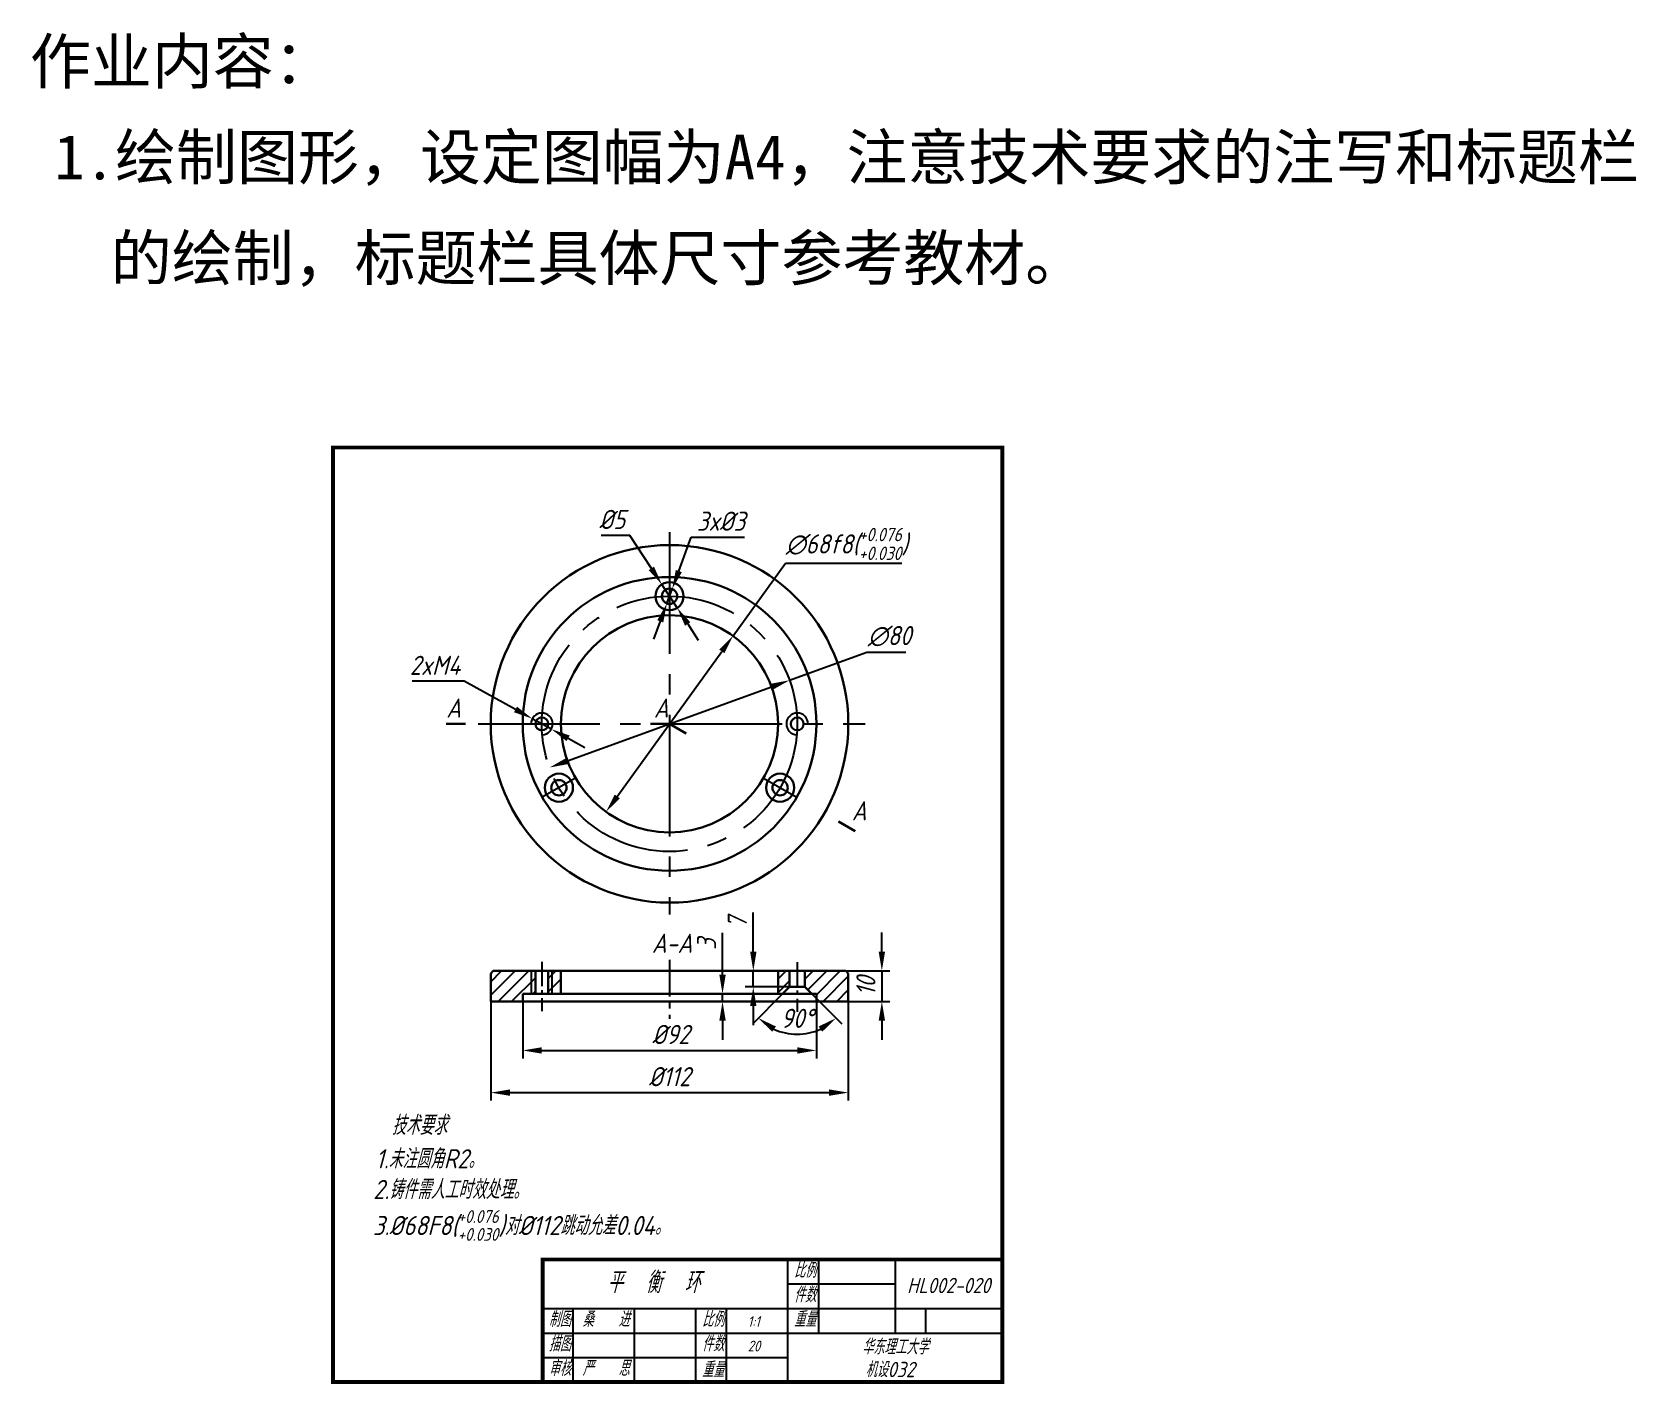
# Model space of a CAD drawing. Header units: millimetres. Extents: x 210 to 461, y 54 to 266.
import ezdxf

# ---------------------------------------------------------------- set-up
doc = ezdxf.new("R2010")
doc.units = ezdxf.units.MM
doc.linetypes.add('CENTER2', pattern=[28.575, 19.05, -3.175, 3.175, -3.175])
for name, color, linetype in [('中心线', 1, 'CENTER2'), ('剖面线', 5, 'Continuous'), ('尺寸', 5, 'Continuous'), ('文字', 5, 'Continuous'), ('细实线', 5, 'Continuous')]:
    doc.layers.add(name, color=color, linetype=linetype)
doc.layers.add('粗实线', color=7, linetype='Continuous', lineweight=30)
doc.styles.add('gb', font='gbeitc.shx', dxfattribs={"bigfont": 'gbcbig.shx'})
doc.styles.add('宋体', font='SimSun.ttf')
doc.dimstyles.new('习题', dxfattribs={"dimtxt": 3, "dimasz": 3, "dimexe": 1.25, "dimexo": 0, "dimgap": 1, "dimtad": 1, "dimdec": 0, "dimlfac": 2, "dimdsep": 46, "dimtxsty": 'gb', "dimcen": 2.5, "dimadec": 0, "dimazin": 0, "dimtfac": 1, "dimtdec": 0, "dimtmove": 0, "dimatfit": 3, "dimfxl": 0, "dimarcsym": 0})
doc.dimstyles.new('习题$2', dxfattribs={"dimtxt": 3, "dimasz": 3, "dimexe": 1.25, "dimexo": 0, "dimgap": 1, "dimtad": 1, "dimtih": 1, "dimtoh": 1, "dimdec": 0, "dimlfac": 2, "dimdsep": 46, "dimtxsty": 'gb', "dimcen": 2.5, "dimadec": 0, "dimazin": 0, "dimtfac": 1, "dimtdec": 0, "dimtmove": 0, "dimatfit": 3, "dimfxl": 0, "dimarcsym": 0})
doc.dimstyles.new('习题$3', dxfattribs={"dimtxt": 3, "dimasz": 3, "dimexe": 1.25, "dimexo": 0, "dimgap": 1, "dimtad": 1, "dimtih": 1, "dimtoh": 1, "dimdec": 0, "dimlfac": 2, "dimdsep": 46, "dimtxsty": 'gb', "dimcen": 2.5, "dimadec": 0, "dimazin": 0, "dimtfac": 1, "dimtdec": 0, "dimtmove": 0, "dimatfit": 2, "dimfxl": 0, "dimarcsym": 0})

# ---------------------------------------------------------------- blocks, each defined once
blk = doc.blocks.new('*D1')
at = {"layer": 'Defpoints', "color": 0}
for p in [(308.62, 179.71), (311.03, 176.03)]:
    blk.add_point(p, dxfattribs=at)
at = {"layer": '尺寸', "color": 0, "lineweight": -2}
for p, q in [((303.59, 187.39), (299.09, 187.39)), ((306.98, 182.22), (303.59, 187.39)), ((311.03, 176.03), (308.62, 179.71)), ((312.67, 173.52), (314.31, 171))]:
    blk.add_line(p, q, dxfattribs=at)
at = {"layer": '尺寸', "color": 0}
for points in [[(307.39, 182.49), (306.56, 181.94), (308.62, 179.71)], [(313.09, 173.79), (312.25, 173.24), (311.03, 176.03)]]:
    blk.add_solid(points, dxfattribs=at)
at = {"layer": '尺寸', "color": 0, "insert": (300.84, 189.89), "char_height": 3, "attachment_point": 5, "style": 'gb'}
blk.add_mtext('%%C5', dxfattribs=at)
blk = doc.blocks.new('*D2')
at = {"layer": 'Defpoints', "color": 0}
for p in [(310.24, 178.99), (309.41, 176.74)]:
    blk.add_point(p, dxfattribs=at)
at = {"layer": '尺寸', "color": 0, "lineweight": -2}
for p, q in [((311.28, 181.81), (313.23, 187.11)), ((313.23, 187.11), (321.55, 187.11)), ((309.41, 176.74), (310.24, 178.99)), ((308.37, 173.93), (307.33, 171.11))]:
    blk.add_line(p, q, dxfattribs=at)
at = {"layer": '尺寸', "color": 0}
for points in [[(310.81, 181.98), (311.75, 181.63), (310.24, 178.99)], [(307.9, 174.1), (308.84, 173.75), (309.41, 176.74)]]:
    blk.add_solid(points, dxfattribs=at)
at = {"layer": '尺寸', "color": 0, "insert": (317.89, 189.61), "char_height": 3, "attachment_point": 5, "style": 'gb'}
blk.add_mtext('3x%%C3', dxfattribs=at)
blk = doc.blocks.new('*D3')
at = {"layer": 'Defpoints', "color": 0}
for p in [(319.47, 115.59), (318.12, 114.39), (319.47, 114.39)]:
    blk.add_point(p, dxfattribs=at)
at = {"layer": '尺寸', "color": 0, "lineweight": -2}
for p, q in [((318.12, 118.59), (318.12, 125.15)), ((319.47, 115.59), (316.87, 115.59)), ((318.12, 114.39), (318.12, 115.59)), ((319.47, 114.39), (316.87, 114.39)), ((318.12, 111.39), (318.12, 108.39))]:
    blk.add_line(p, q, dxfattribs=at)
at = {"layer": '尺寸', "color": 0}
for points in [[(317.62, 118.59), (318.62, 118.59), (318.12, 115.59)], [(317.62, 111.39), (318.62, 111.39), (318.12, 114.39)]]:
    blk.add_solid(points, dxfattribs=at)
at = {"layer": '尺寸', "color": 0, "insert": (315.62, 123.37), "char_height": 3, "attachment_point": 5, "rotation": 90, "style": 'gb'}
blk.add_mtext('3', dxfattribs=at)
blk = doc.blocks.new('*D4')
at = {"layer": 'Defpoints', "color": 0}
for p in [(327.54, 115.59), (328.62, 116.67), (331.02, 116.67), (332.1, 115.59), (327.59, 109.55)]:
    blk.add_point(p, dxfattribs=at)
at = {"layer": '尺寸', "color": 0, "lineweight": -2}
for p, q in [((327.54, 115.59), (322.85, 110.89)), ((332.1, 115.59), (336.8, 110.89))]:
    blk.add_line(p, q, dxfattribs=at)
blk.add_arc((329.82, 117.87), 8.62, 245.0511, 294.9489, dxfattribs=at)
at = {"layer": '尺寸', "color": 0}
for points in [[(325.9, 109.65), (326.48, 110.47), (323.73, 111.78)], [(333.17, 110.47), (333.74, 109.65), (335.92, 111.78)]]:
    blk.add_solid(points, dxfattribs=at)
at = {"layer": '尺寸', "color": 0, "insert": (329.82, 111.75), "char_height": 3, "attachment_point": 5, "style": 'gb'}
blk.add_mtext('90%%d', dxfattribs=at)
blk = doc.blocks.new('*D5')
at = {"layer": 'Defpoints', "color": 0}
for p in [(337.42, 119.19), (337.82, 114.39), (343.08, 114.39)]:
    blk.add_point(p, dxfattribs=at)
at = {"layer": '尺寸', "color": 0, "lineweight": -2}
for p, q in [((343.08, 122.19), (343.08, 125.19)), ((337.42, 119.19), (344.33, 119.19)), ((343.08, 119.19), (343.08, 114.39)), ((337.82, 114.39), (344.33, 114.39)), ((343.08, 111.39), (343.08, 108.39))]:
    blk.add_line(p, q, dxfattribs=at)
at = {"layer": '尺寸', "color": 0}
for points in [[(342.58, 122.19), (343.58, 122.19), (343.08, 119.19)], [(342.58, 111.39), (343.58, 111.39), (343.08, 114.39)]]:
    blk.add_solid(points, dxfattribs=at)
at = {"layer": '尺寸', "color": 0, "insert": (340.58, 116.79), "char_height": 3, "attachment_point": 5, "rotation": 90, "style": 'gb'}
blk.add_mtext('10', dxfattribs=at)
blk = doc.blocks.new('*D6')
at = {"layer": 'Defpoints', "color": 0}
for p in [(328.62, 164.7), (291.03, 151.03)]:
    blk.add_point(p, dxfattribs=at)
at = {"layer": '尺寸', "color": 0, "lineweight": -2}
for p, q in [((328.62, 164.7), (340.72, 169.1)), ((340.72, 169.1), (346.85, 169.1)), ((293.85, 152.06), (325.8, 163.67))]:
    blk.add_line(p, q, dxfattribs=at)
at = {"layer": '尺寸', "color": 0}
for points in [[(325.63, 164.14), (325.97, 163.2), (328.62, 164.7)], [(293.67, 152.53), (294.02, 151.59), (291.03, 151.03)]]:
    blk.add_solid(points, dxfattribs=at)
at = {"layer": '尺寸', "color": 0, "insert": (344.28, 171.6), "char_height": 3, "attachment_point": 5, "style": 'gb'}
blk.add_mtext('∅80', dxfattribs=at)
blk = doc.blocks.new('*D8')
at = {"layer": 'Defpoints', "color": 0}
for p in [(319.77, 171.66), (299.88, 144.08)]:
    blk.add_point(p, dxfattribs=at)
at = {"layer": '尺寸', "color": 0, "lineweight": -2}
for p, q in [((319.77, 171.66), (327.99, 183.06)), ((327.99, 183.06), (346.2, 183.06)), ((301.63, 146.51), (318.01, 169.22))]:
    blk.add_line(p, q, dxfattribs=at)
at = {"layer": '尺寸', "color": 0}
for points in [[(317.61, 169.51), (318.42, 168.93), (319.77, 171.66)], [(301.23, 146.8), (302.04, 146.22), (299.88, 144.08)]]:
    blk.add_solid(points, dxfattribs=at)
at = {"layer": '尺寸', "color": 0, "insert": (337.59, 186.05), "char_height": 3, "attachment_point": 5, "style": 'gb'}
blk.add_mtext('\\A1;∅68f8({\\H0.7x;\\S+0.076^ +0.030;})', dxfattribs=at)
blk = doc.blocks.new('*D9')
at = {"layer": 'Defpoints', "color": 0}
for p in [(288.33, 158.68), (291.31, 157.05)]:
    blk.add_point(p, dxfattribs=at)
at = {"layer": '尺寸', "color": 0, "lineweight": -2}
for p, q in [((277.65, 164.54), (269.52, 164.54)), ((285.7, 160.13), (277.65, 164.54)), ((291.31, 157.05), (288.33, 158.68)), ((293.94, 155.61), (296.57, 154.16))]:
    blk.add_line(p, q, dxfattribs=at)
at = {"layer": '尺寸', "color": 0}
for points in [[(285.94, 160.56), (285.46, 159.69), (288.33, 158.68)], [(294.18, 156.04), (293.7, 155.17), (291.31, 157.05)]]:
    blk.add_solid(points, dxfattribs=at)
at = {"layer": '尺寸', "color": 0, "insert": (273.09, 167.04), "char_height": 3, "attachment_point": 5, "style": 'gb'}
blk.add_mtext('2xM4', dxfattribs=at)
blk = doc.blocks.new('*D10')
at = {"layer": 'Defpoints', "color": 0}
for p in [(286.82, 114.39), (332.82, 114.39), (332.82, 106.72)]:
    blk.add_point(p, dxfattribs=at)
at = {"layer": '尺寸', "color": 0, "lineweight": -2}
for p, q in [((286.82, 114.39), (286.82, 105.47)), ((332.82, 114.39), (332.82, 105.47)), ((289.82, 106.72), (329.82, 106.72))]:
    blk.add_line(p, q, dxfattribs=at)
at = {"layer": '尺寸', "color": 0}
for points in [[(289.82, 107.22), (289.82, 106.22), (286.82, 106.72)], [(329.82, 107.22), (329.82, 106.22), (332.82, 106.72)]]:
    blk.add_solid(points, dxfattribs=at)
at = {"layer": '尺寸', "color": 0, "insert": (310.02, 109.22), "char_height": 3, "attachment_point": 5, "style": 'gb'}
blk.add_mtext('%%c92', dxfattribs=at)
blk = doc.blocks.new('*D11')
at = {"layer": 'Defpoints', "color": 0}
for p in [(322.94, 119.19), (328.62, 119.19), (328.62, 116.67)]:
    blk.add_point(p, dxfattribs=at)
at = {"layer": '尺寸', "color": 0, "lineweight": -2}
for p, q in [((322.94, 122.19), (322.94, 128.31)), ((328.62, 119.19), (321.69, 119.19)), ((322.94, 116.67), (322.94, 119.19)), ((328.62, 116.67), (321.69, 116.67)), ((322.94, 113.67), (322.94, 110.67))]:
    blk.add_line(p, q, dxfattribs=at)
at = {"layer": '尺寸', "color": 0}
for points in [[(322.44, 122.19), (323.44, 122.19), (322.94, 119.19)], [(322.44, 113.67), (323.44, 113.67), (322.94, 116.67)]]:
    blk.add_solid(points, dxfattribs=at)
at = {"layer": '尺寸', "color": 0, "insert": (320.44, 126.75), "char_height": 3, "attachment_point": 5, "rotation": 90, "style": 'gb'}
blk.add_mtext('7', dxfattribs=at)
blk = doc.blocks.new('*D12')
at = {"layer": 'Defpoints', "color": 0}
for p in [(281.82, 114.39), (337.82, 114.39), (337.82, 100.11)]:
    blk.add_point(p, dxfattribs=at)
at = {"layer": '尺寸', "color": 0, "lineweight": -2}
for p, q in [((281.82, 114.39), (281.82, 98.86)), ((337.82, 114.39), (337.82, 98.86)), ((284.82, 100.11), (334.82, 100.11))]:
    blk.add_line(p, q, dxfattribs=at)
at = {"layer": '尺寸', "color": 0}
for points in [[(284.82, 100.61), (284.82, 99.61), (281.82, 100.11)], [(334.82, 100.61), (334.82, 99.61), (337.82, 100.11)]]:
    blk.add_solid(points, dxfattribs=at)
at = {"layer": '尺寸', "color": 0, "insert": (309.82, 102.61), "char_height": 3, "attachment_point": 5, "style": 'gb'}
blk.add_mtext('%%c112', dxfattribs=at)

msp = doc.modelspace()

# ---------------------------------------------------------------- hatches: boundary and pattern name
at = {"layer": '剖面线'}
h = msp.add_hatch(dxfattribs=at)
h.set_pattern_fill('ANSI31', color=256, scale=12, style=0)
h.set_pattern_definition([(45, (229.8785, 6.1419), (-1.06066, 1.06066), [])])
h.paths.add_polyline_path([(288.42, 119.19), (282.22, 119.19), (281.82, 118.79), (281.82, 114.39), (286.82, 114.39), (286.82, 115.59), (288.42, 115.59)])
h.paths.add_polyline_path([(292.82, 119.19), (291.22, 119.19), (291.22, 115.59), (292.82, 115.59)])
h.paths.add_polyline_path([(291.22, 119.19), (290.82, 119.19), (290.82, 115.59), (291.22, 115.59)])
h.paths.add_polyline_path([(288.82, 119.19), (288.42, 119.19), (288.42, 115.59), (288.82, 115.59)])
h.paths.add_polyline_path([(328.62, 119.19), (326.82, 119.19), (326.82, 115.59), (327.54, 115.59), (328.62, 116.67)])
h.paths.add_polyline_path([(337.82, 118.79), (337.42, 119.19), (331.02, 119.19), (331.02, 116.67), (332.1, 115.59), (332.82, 115.59), (332.82, 114.39), (337.82, 114.39)])

# ---------------------------------------------------------------- linework, layer by layer
at = {"layer": '中心线'}
for p, q in [((309.82, 187.87), (309.82, 128.02)), ((279.86, 157.87), (340.47, 157.87)), ((295.1, 149.37), (289.9, 146.37)), ((324.55, 149.37), (329.74, 146.37))]:
    msp.add_line(p, q, dxfattribs=at)
at = {"layer": '中心线', "ltscale": 0.2}
for p, q in [((289.82, 120.62), (289.82, 112.88)), ((329.82, 120.53), (329.82, 112.78))]:
    msp.add_line(p, q, dxfattribs=at)
at = {"layer": '中心线', "ltscale": 0.3}
msp.add_line((309.82, 120.89), (309.82, 111.65), dxfattribs=at)
at = {"layer": '中心线'}
msp.add_circle((309.82, 157.87), 20, dxfattribs=at)
at = {"layer": '粗实线'}
for p, q in [((277.85, 157.87), (274.85, 157.87)), ((309.82, 157.87), (306.82, 157.87)), ((309.82, 157.87), (312.42, 156.37)), ((336.31, 142.57), (338.91, 141.07)), ((281.82, 118.79), (282.22, 119.19)), ((281.82, 118.79), (281.82, 114.39)), ((337.42, 119.19), (282.22, 119.19)), ((288.82, 119.19), (288.82, 115.59)), ((290.82, 119.19), (290.82, 115.59)), ((292.82, 115.59), (292.82, 119.19)), ((326.82, 119.19), (326.82, 115.59)), ((328.62, 116.67), (328.62, 119.19)), ((331.02, 119.19), (331.02, 116.67)), ((337.42, 119.19), (337.82, 118.79)), ((337.82, 114.39), (337.82, 118.79)), ((292.82, 115.59), (286.82, 115.59)), ((286.82, 115.59), (286.82, 114.39)), ((326.82, 115.59), (292.82, 115.59)), ((326.82, 115.59), (332.82, 115.59)), ((328.62, 116.67), (327.54, 115.59)), ((328.62, 116.67), (331.02, 116.67)), ((331.02, 116.67), (332.1, 115.59)), ((332.82, 115.59), (332.82, 114.39)), ((281.82, 114.39), (337.82, 114.39)), ((328.34, 73.98), (333.14, 73.98)), ((361.94, 73.98), (361.94, 54.78)), ((361.94, 54.78), (289.94, 54.78))]:
    msp.add_line(p, q, dxfattribs=at)
at = {"layer": '粗实线', "const_width": 0.6}
msp.add_lwpolyline([(361.94, 54.78), (257.12, 54.78), (257.12, 201.15), (361.94, 201.15)], close=True, dxfattribs=at)
msp.add_lwpolyline([(289.94, 54.78), (289.94, 73.98), (361.94, 73.98)], dxfattribs=at)
at = {"layer": '粗实线'}
for centre, radius in [((309.82, 157.87), 28), ((309.82, 157.87), 23), ((309.82, 177.87), 2.2), ((309.82, 177.87), 1.2), ((309.82, 157.87), 17), ((289.82, 157.87), 1), ((329.82, 157.87), 1), ((292.5, 147.87), 2.2), ((292.5, 147.87), 1.2), ((327.14, 147.87), 2.2), ((327.14, 147.87), 1.2)]:
    msp.add_circle(centre, radius, dxfattribs=at)
at = {"layer": '细实线'}
for p, q in [((288.22, 115.59), (288.22, 119.19)), ((291.42, 115.59), (291.42, 119.19)), ((328.34, 54.78), (328.34, 73.98)), ((333.14, 73.98), (333.14, 62.46)), ((345.14, 73.98), (345.14, 66.3)), ((328.34, 70.14), (345.14, 70.14)), ((289.94, 66.3), (361.94, 66.3)), ((294.74, 54.78), (294.74, 66.3)), ((304.34, 54.78), (304.34, 66.3)), ((313.94, 54.78), (313.94, 66.3)), ((318.74, 54.78), (318.74, 66.3)), ((345.14, 66.3), (345.14, 62.46)), ((349.94, 62.46), (349.94, 66.3)), ((289.94, 62.46), (361.94, 62.46)), ((289.94, 58.62), (328.34, 58.62))]:
    msp.add_line(p, q, dxfattribs=at)
for centre, start, end in [((289.82, 157.87), 272.0058, 180), ((329.82, 157.87), 0, 267.9942)]:
    msp.add_arc(centre, 1.7, start, end, dxfattribs=at)

# ---------------------------------------------------------------- texts
at = {"style": '宋体'}
for s, p in [('作业内容：', (209.64, 258.14)), ('1.绘制图形，设定图幅为A4，注意技术要求的注写和标题栏', (213.46, 243.15)), ('  的绘制，标题栏具体尺寸参考教材。', (212.79, 227.34))]:
    msp.add_text(s, height=7, dxfattribs=at).set_placement(p)
at = {"layer": '文字', "style": 'gb'}
for s, height, p in [('A', 3, (274.85, 158.85)), ('A', 3, (307.36, 158.85)), ('A', 3, (338.37, 142.76)), ('A-A', 3, (307.05, 122)), ('技术要求', 3, (266.32, 93.5)), ('1.未注圆角R2。', 3, (263.78, 88.25)), ('2.铸件需人工时效处理。', 3, (263.4, 83.44)), ('比例', 2.4, (329.3, 71.1)), ('平  衡  环', 3.36, (300.02, 68.7)), ('HL002-020', 2.4, (347.03, 68.7)), ('件数', 2.4, (329.3, 67.26)), ('制图', 2.4, (290.9, 63.42)), ('桑   进', 2.4, (296.18, 63.42)), ('比例', 2.4, (314.9, 63.42)), ('重量', 2.4, (329.3, 63.42)), ('1:1', 1.68, (322.06, 63.42)), ('描图', 2.4, (290.9, 59.58)), ('件数', 2.4, (314.9, 59.58)), ('20', 1.68, (322.07, 59.58)), ('华东理工大学', 2.4, (339.98, 59.1)), ('审核', 2.4, (290.9, 55.74)), ('严   思', 2.4, (296.18, 55.74)), ('重量', 2.4, (314.9, 55.54)), ('机设032', 2.4, (340.52, 55.54))]:
    msp.add_text(s, height=height, dxfattribs=at).set_placement(p)
at = {"layer": '文字', "insert": (263.37, 81.7), "char_height": 3, "width": 80.7501, "attachment_point": 1, "style": 'gb'}
msp.add_mtext('\\A1;3.%%c68F8({\\H0.6667x;\\S+0.076^ +0.030;})对%%C112跳动允差0.04。', dxfattribs=at)

# ---------------------------------------------------------------- dimensions: what is measured, and where the dimension line sits
at = {"layer": '尺寸'}
for p1, p2, text, picture, middle in [((311.03, 176.03), (308.62, 179.71), '%%C5', '*D1', (300.84, 187.39)), ((309.41, 176.74), (310.24, 178.99), '3x%%C3', '*D2', (317.89, 187.11)), ((299.88, 144.08), (319.77, 171.66), '\\A1;<>f8({\\H0.7x;\\S+0.076^ +0.030;})', '*D8', (337.59, 183.06)), ((291.31, 157.05), (288.33, 158.68), '2xM4', '*D9', (273.09, 164.54))]:
    dim = msp.add_diameter_dim_2p(p1=p1, p2=p2, text=text, dimstyle='习题$3', dxfattribs=at)
    dim.commit()
    dim.dimension.update_dxf_attribs({"geometry": picture, "text_midpoint": middle, "dimtype": 163})
dim = msp.add_diameter_dim_2p(p1=(291.03, 151.03), p2=(328.62, 164.7), dimstyle='习题$3', dxfattribs=at)
dim.commit()
dim.dimension.update_dxf_attribs({"geometry": '*D6', "text_midpoint": (344.28, 169.1), "dimtype": 163})
dim = msp.add_linear_dim(base=(322.94, 119.19), p1=(328.62, 116.67), p2=(328.62, 119.19), angle=90, text='7', dimstyle='习题', dxfattribs=at)
dim.commit()
dim.dimension.update_dxf_attribs({"geometry": '*D11', "text_midpoint": (320.44, 126.75)})
dim = msp.add_linear_dim(base=(318.12, 114.39), p1=(319.47, 115.59), p2=(319.47, 114.39), angle=90, text='3', dimstyle='习题', dxfattribs=at)
dim.commit()
dim.dimension.update_dxf_attribs({"geometry": '*D3', "text_midpoint": (318.12, 123.37), "dimtype": 160})
dim = msp.add_linear_dim(base=(343.08, 114.39), p1=(337.42, 119.19), p2=(337.82, 114.39), angle=90, dimstyle='习题', dxfattribs=at)
dim.commit()
dim.dimension.update_dxf_attribs({"geometry": '*D5', "text_midpoint": (340.58, 116.79)})
dim = msp.add_angular_dim_2l(base=(327.59, 109.55), line1=((331.02, 116.67), (332.1, 115.59)), line2=((328.62, 116.67), (327.54, 115.59)), text='90%%d', dimstyle='习题$2', dxfattribs=at)
dim.commit()
dim.dimension.update_dxf_attribs({"geometry": '*D4', "text_midpoint": (329.82, 109.25), "dimtype": 162})
dim = msp.add_linear_dim(base=(337.82, 100.11), p1=(281.82, 114.39), p2=(337.82, 114.39), text='%%c112', dimstyle='习题', dxfattribs=at)
dim.commit()
dim.dimension.update_dxf_attribs({"geometry": '*D12', "text_midpoint": (309.82, 102.61)})
dim = msp.add_linear_dim(base=(332.82, 106.72), p1=(286.82, 114.39), p2=(332.82, 114.39), text='%%c<>', dimstyle='习题', dxfattribs=at)
dim.commit()
dim.dimension.update_dxf_attribs({"geometry": '*D10', "text_midpoint": (310.02, 106.72), "dimtype": 160})

doc.saveas('drawing.dxf')
